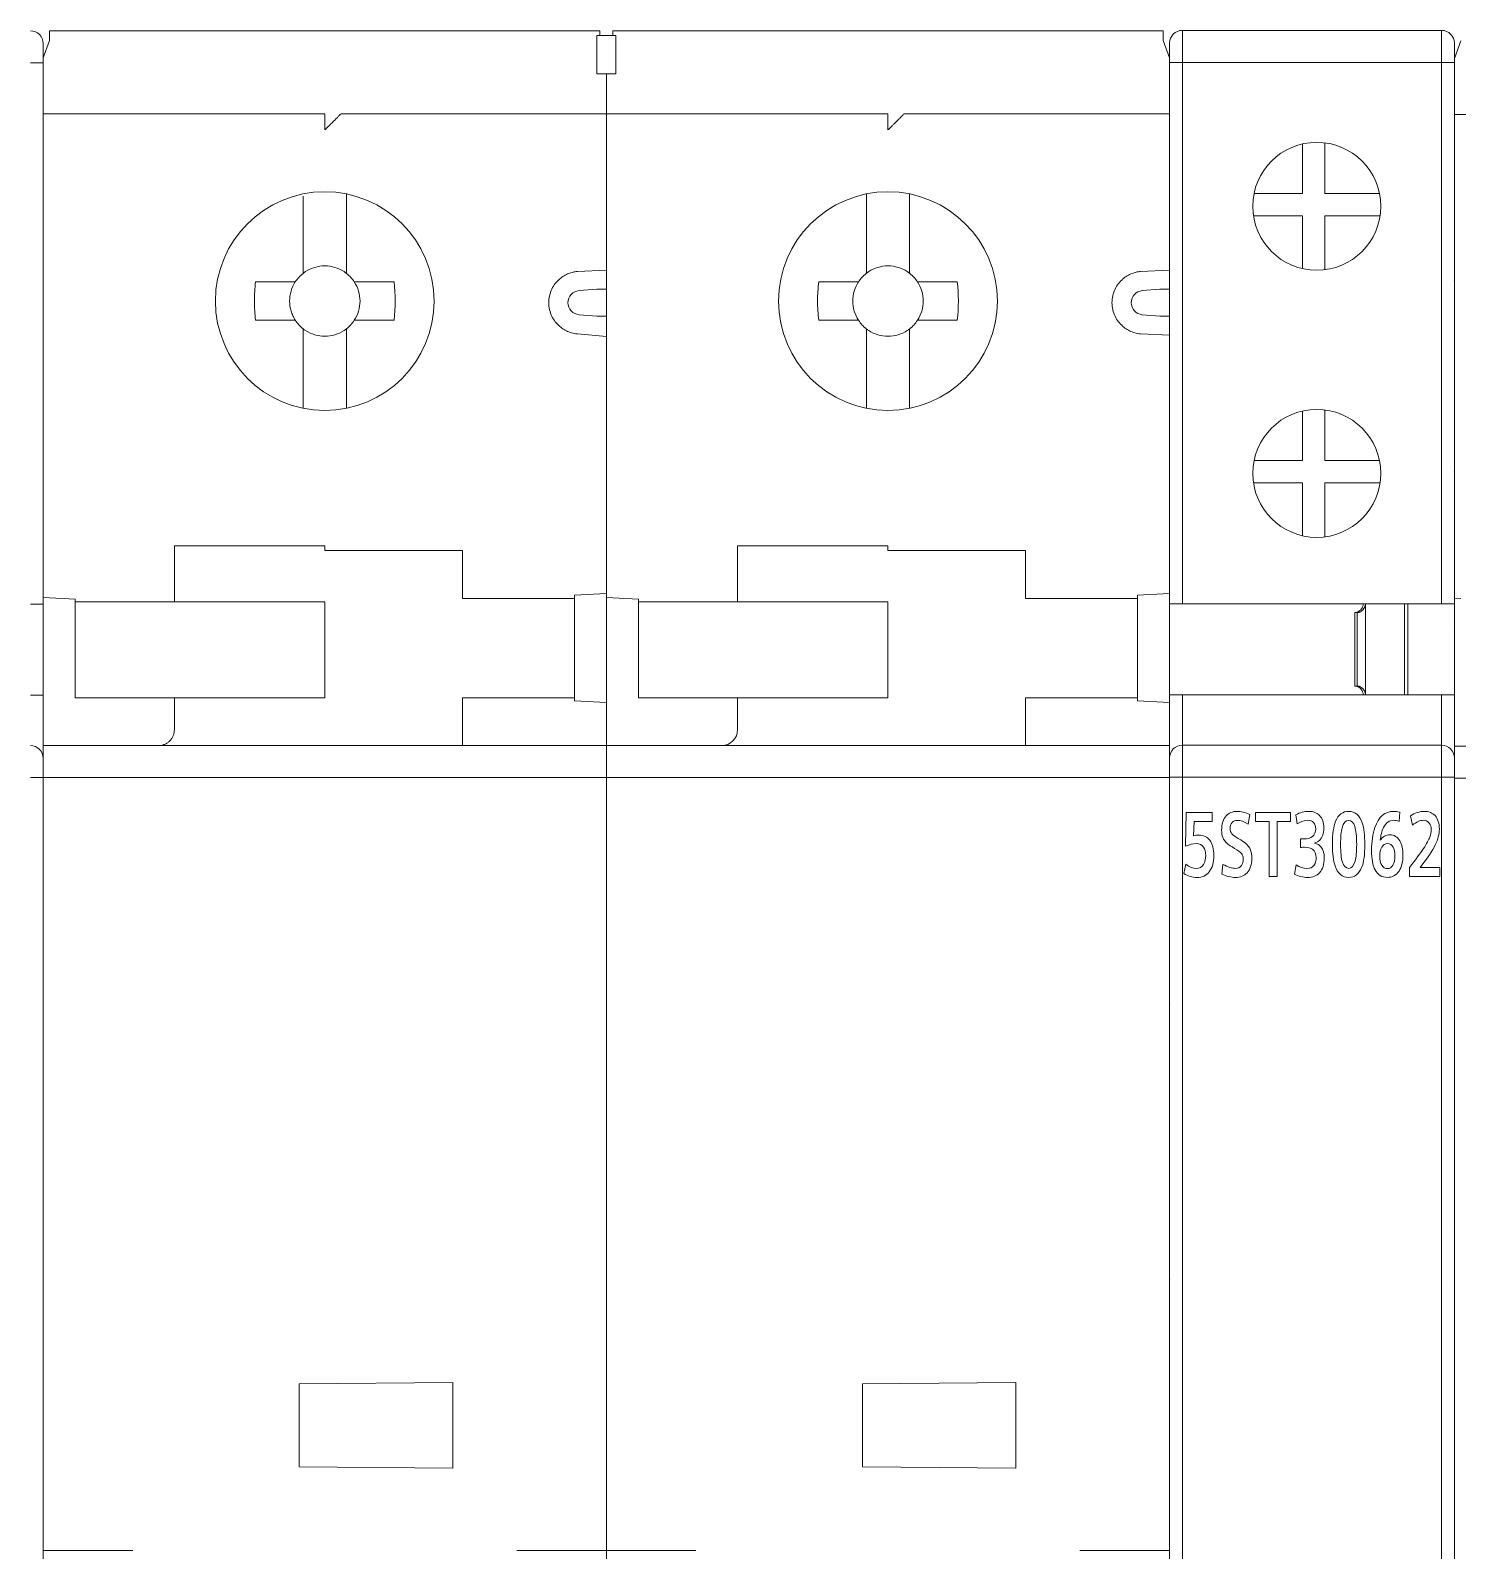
# Model space of a CAD drawing. Header units: millimetres. Extents: x 1359 to 3577, y 1336 to 3557.
# Drawn here: x 2600.48 to 2645.08, y 2729.83 to 2777.36 of the extents above; entities that cross this region are included whole.
import ezdxf

# ---------------------------------------------------------------- set-up
doc = ezdxf.new("R2010")
doc.units = ezdxf.units.MM
doc.layers.add('000-PI-Oprema', color=30, linetype='Continuous', lineweight=5)

msp = doc.modelspace()

# ---------------------------------------------------------------- linework, layer by layer
at = {"layer": '000-PI-Oprema', "color": 0, "lineweight": 0}
for p, q in [((2601.076, 2777.344), (2605.876, 2777.344)), ((2605.876, 2777.344), (2613.496, 2777.344)), ((2613.496, 2777.344), (2618.276, 2777.344)), ((2618.176, 2777.194), (2618.276, 2777.194)), ((2618.276, 2777.194), (2618.676, 2777.194)), ((2618.676, 2777.344), (2623.476, 2777.344)), ((2618.676, 2777.194), (2618.776, 2777.194)), ((2623.476, 2777.344), (2631.096, 2777.344)), ((2631.096, 2777.344), (2635.876, 2777.344)), ((2601.076, 2777.043), (2600.876, 2776.494)), ((2636.076, 2776.494), (2635.876, 2777.044)), ((2645.176, 2777.031), (2644.976, 2776.481)), ((2600.876, 2776.494), (2600.876, 2773.894)), ((2618.176, 2775.994), (2618.176, 2776.294)), ((2618.776, 2775.994), (2618.776, 2776.294)), ((2636.076, 2776.494), (2636.076, 2773.894)), ((2644.976, 2776.481), (2644.976, 2773.881)), ((2618.776, 2775.994), (2618.176, 2775.994)), ((2618.476, 2775.994), (2618.476, 2770.174)), ((2609.676, 2774.744), (2600.876, 2774.744)), ((2610.176, 2774.744), (2618.276, 2774.744)), ((2618.276, 2774.744), (2627.276, 2774.744)), ((2627.776, 2774.744), (2636.076, 2774.744)), ((2653.776, 2774.731), (2644.976, 2774.731)), ((2600.876, 2773.894), (2600.876, 2759.623)), ((2636.076, 2773.894), (2636.076, 2770.174)), ((2644.976, 2773.881), (2644.976, 2759.61)), ((2609.001, 2772.17), (2609.001, 2770.05)), ((2610.351, 2772.17), (2610.351, 2772.245)), ((2610.351, 2770.05), (2610.351, 2772.17)), ((2626.601, 2772.245), (2626.601, 2772.17)), ((2626.601, 2772.17), (2626.601, 2770.05)), ((2627.951, 2772.17), (2627.951, 2772.245)), ((2627.951, 2770.05), (2627.951, 2772.17)), ((2609.001, 2769.763), (2609.001, 2770.05)), ((2610.351, 2769.763), (2610.351, 2770.05)), ((2618.476, 2767.514), (2618.476, 2770.174)), ((2626.601, 2769.763), (2626.601, 2770.05)), ((2627.951, 2769.763), (2627.951, 2770.05)), ((2618.476, 2769.857), (2617.57, 2769.819)), ((2636.076, 2769.857), (2635.17, 2769.819)), ((2600.876, 2769.544), (2600.871, 2769.53)), ((2607.512, 2769.494), (2608.37, 2769.494)), ((2610.982, 2769.494), (2611.84, 2769.494)), ((2618.176, 2769.27), (2617.622, 2769.221)), ((2625.112, 2769.494), (2625.97, 2769.494)), ((2628.582, 2769.494), (2629.44, 2769.494)), ((2635.776, 2769.27), (2635.222, 2769.221)), ((2636.076, 2769.27), (2636.076, 2768.418)), ((2644.976, 2769.531), (2644.971, 2769.518)), ((2607.512, 2768.294), (2608.37, 2768.294)), ((2611.84, 2768.294), (2610.982, 2768.294)), ((2618.176, 2768.418), (2617.622, 2768.467)), ((2625.112, 2768.294), (2625.97, 2768.294)), ((2629.44, 2768.294), (2628.582, 2768.294)), ((2635.776, 2768.418), (2635.222, 2768.467)), ((2609.001, 2767.738), (2609.001, 2768.025)), ((2609.001, 2767.738), (2609.001, 2765.618)), ((2610.351, 2767.738), (2610.351, 2768.025)), ((2610.351, 2765.618), (2610.351, 2767.738)), ((2617.57, 2767.869), (2618.476, 2767.79)), ((2626.601, 2767.738), (2626.601, 2768.025)), ((2626.601, 2767.738), (2626.601, 2765.618)), ((2627.951, 2767.738), (2627.951, 2768.025)), ((2627.951, 2765.618), (2627.951, 2767.738)), ((2635.17, 2767.869), (2636.076, 2767.831)), ((2618.476, 2767.514), (2618.476, 2759.746)), ((2636.076, 2767.514), (2636.076, 2759.746)), ((2609.001, 2765.618), (2609.001, 2765.543)), ((2610.351, 2765.543), (2610.351, 2765.618)), ((2626.601, 2765.618), (2626.601, 2765.543)), ((2627.951, 2765.543), (2627.951, 2765.618)), ((2600.876, 2763.594), (2600.871, 2763.599)), ((2636.081, 2763.394), (2636.076, 2763.394)), ((2644.976, 2763.581), (2644.971, 2763.586)), ((2604.976, 2761.244), (2609.676, 2761.244)), ((2604.976, 2759.494), (2604.976, 2761.244)), ((2609.676, 2761.244), (2609.676, 2761.094)), ((2609.676, 2761.094), (2613.976, 2761.094)), ((2613.976, 2761.094), (2613.976, 2759.594)), ((2627.276, 2761.244), (2622.576, 2761.244)), ((2622.576, 2759.494), (2622.576, 2761.244)), ((2627.276, 2761.094), (2627.276, 2761.244)), ((2631.576, 2761.094), (2627.276, 2761.094)), ((2631.576, 2759.594), (2631.576, 2761.094)), ((2601.076, 2759.612), (2600.876, 2759.623)), ((2600.876, 2755.418), (2600.876, 2759.594)), ((2601.076, 2759.612), (2601.876, 2759.57)), ((2614.376, 2759.594), (2613.976, 2759.594)), ((2614.376, 2759.594), (2617.476, 2759.594)), ((2617.476, 2759.694), (2618.276, 2759.736)), ((2617.476, 2759.594), (2617.476, 2759.694)), ((2617.476, 2756.494), (2617.476, 2759.594)), ((2618.276, 2759.736), (2618.476, 2759.746)), ((2618.476, 2759.746), (2618.476, 2759.623)), ((2618.476, 2759.623), (2618.676, 2759.612)), ((2618.476, 2759.594), (2618.476, 2759.623)), ((2618.476, 2759.594), (2618.476, 2756.342)), ((2618.676, 2759.612), (2619.476, 2759.57)), ((2631.976, 2759.594), (2631.576, 2759.594)), ((2635.076, 2759.594), (2631.976, 2759.594)), ((2635.876, 2759.736), (2635.076, 2759.694)), ((2635.076, 2759.594), (2635.076, 2759.694)), ((2635.076, 2756.494), (2635.076, 2759.594)), ((2636.076, 2759.746), (2635.876, 2759.736)), ((2636.076, 2759.746), (2636.076, 2756.342)), ((2645.176, 2759.599), (2644.976, 2759.61)), ((2644.976, 2755.405), (2644.976, 2759.581)), ((2601.876, 2759.57), (2601.876, 2759.494)), ((2601.876, 2759.494), (2604.976, 2759.494)), ((2601.876, 2759.494), (2601.876, 2756.494)), ((2604.976, 2759.494), (2605.376, 2759.494)), ((2605.376, 2759.494), (2609.676, 2759.494)), ((2609.676, 2759.494), (2609.676, 2756.494)), ((2619.476, 2759.57), (2619.476, 2759.494)), ((2619.476, 2759.494), (2622.576, 2759.494)), ((2619.476, 2759.494), (2619.476, 2756.494)), ((2622.576, 2759.494), (2622.976, 2759.494)), ((2622.976, 2759.494), (2627.276, 2759.494)), ((2627.276, 2759.494), (2627.276, 2756.494)), ((2636.076, 2758.794), (2636.081, 2758.794)), ((2600.871, 2758.589), (2600.876, 2758.594)), ((2644.971, 2758.576), (2644.976, 2758.581)), ((2601.876, 2756.494), (2604.976, 2756.494)), ((2605.376, 2756.494), (2604.976, 2756.494)), ((2604.976, 2756.494), (2604.976, 2755.494)), ((2609.676, 2756.494), (2605.376, 2756.494)), ((2613.976, 2756.494), (2614.376, 2756.494)), ((2613.976, 2754.994), (2613.976, 2756.494)), ((2617.476, 2756.494), (2614.376, 2756.494)), ((2617.476, 2756.394), (2617.476, 2756.494)), ((2617.476, 2756.394), (2618.276, 2756.352)), ((2618.276, 2756.352), (2618.476, 2756.342)), ((2618.476, 2755.418), (2618.476, 2756.342)), ((2622.576, 2756.494), (2619.476, 2756.494)), ((2622.576, 2756.494), (2622.976, 2756.494)), ((2622.576, 2756.494), (2622.576, 2755.494)), ((2627.276, 2756.494), (2622.976, 2756.494)), ((2631.576, 2756.494), (2631.976, 2756.494)), ((2631.576, 2756.494), (2631.576, 2754.994)), ((2635.076, 2756.494), (2631.976, 2756.494)), ((2635.076, 2756.394), (2635.076, 2756.494)), ((2635.876, 2756.352), (2635.076, 2756.394)), ((2635.876, 2756.352), (2636.076, 2756.342)), ((2636.076, 2756.342), (2636.076, 2754.144)), ((2600.876, 2754.144), (2600.876, 2755.418)), ((2618.476, 2755.418), (2618.476, 2754.144)), ((2644.976, 2754.131), (2644.976, 2755.405)), ((2600.876, 2754.994), (2618.476, 2754.994)), ((2636.076, 2754.994), (2618.476, 2754.994)), ((2644.976, 2754.981), (2662.576, 2754.981)), ((2600.876, 2729.827), (2600.876, 2754.144)), ((2618.276, 2753.994), (2600.876, 2753.994)), ((2618.476, 2753.994), (2618.276, 2753.994)), ((2618.476, 2754.144), (2618.476, 2753.994)), ((2635.876, 2753.994), (2618.476, 2753.999)), ((2618.476, 2753.994), (2618.476, 2729.827)), ((2635.876, 2753.994), (2636.076, 2753.994)), ((2636.076, 2754.144), (2636.076, 2729.977)), ((2644.976, 2729.814), (2644.976, 2754.131)), ((2662.376, 2753.981), (2644.976, 2753.981)), ((2636.076, 2749.294), (2636.081, 2749.294)), ((2600.871, 2749.089), (2600.876, 2749.094)), ((2644.971, 2749.076), (2644.976, 2749.081)), ((2600.876, 2747.544), (2600.871, 2747.544)), ((2644.976, 2747.531), (2644.971, 2747.531)), ((2600.876, 2746.944), (2600.871, 2746.949)), ((2636.081, 2746.949), (2636.076, 2746.944)), ((2644.976, 2746.931), (2644.971, 2746.936)), ((2600.876, 2739.842), (2600.874, 2739.847)), ((2644.976, 2739.829), (2644.974, 2739.834)), ((2636.076, 2739.544), (2636.081, 2739.539)), ((2600.871, 2738.208), (2600.876, 2738.194)), ((2636.076, 2738.294), (2636.081, 2738.308)), ((2644.971, 2738.195), (2644.976, 2738.181)), ((2608.876, 2735.044), (2613.676, 2735.086)), ((2608.876, 2732.444), (2608.876, 2735.044)), ((2613.676, 2735.086), (2613.676, 2732.402)), ((2626.476, 2735.044), (2631.276, 2735.086)), ((2626.476, 2732.444), (2626.476, 2735.044)), ((2631.276, 2735.086), (2631.276, 2732.402)), ((2613.676, 2732.402), (2608.876, 2732.444)), ((2631.276, 2732.402), (2626.476, 2732.444)), ((2601.076, 2729.827), (2600.876, 2729.827)), ((2601.076, 2729.827), (2603.676, 2729.827)), ((2615.676, 2729.827), (2618.276, 2729.827)), ((2618.476, 2729.827), (2618.276, 2729.827)), ((2618.476, 2729.827), (2618.476, 2728.585)), ((2618.676, 2729.827), (2618.476, 2729.827)), ((2618.676, 2729.827), (2621.276, 2729.827)), ((2633.276, 2729.827), (2635.876, 2729.827)), ((2635.876, 2729.827), (2636.076, 2729.827))]:
    msp.add_line(p, q, dxfattribs=at)
at = {"layer": '000-PI-Oprema', "color": 0, "linetype": 'ByBlock', "lineweight": 0}
for p, q in [((2636.476, 2777.357), (2644.576, 2777.357)), ((2636.476, 2776.357), (2636.476, 2777.357)), ((2644.576, 2776.357), (2644.576, 2777.357)), ((2600.876, 2776.944), (2600.876, 2776.344)), ((2636.076, 2776.357), (2636.076, 2776.957)), ((2644.976, 2776.957), (2644.976, 2776.357)), ((2600.876, 2776.344), (2600.476, 2776.344)), ((2600.876, 2776.344), (2600.876, 2759.419)), ((2636.076, 2759.432), (2636.076, 2776.357)), ((2636.476, 2776.357), (2636.076, 2776.357)), ((2636.476, 2759.432), (2636.476, 2776.357)), ((2636.476, 2776.357), (2644.576, 2776.357)), ((2644.576, 2759.432), (2644.576, 2776.357)), ((2644.976, 2776.357), (2644.576, 2776.357)), ((2644.976, 2776.357), (2644.976, 2759.432)), ((2640.925, 2773.841), (2640.925, 2772.257)), ((2640.225, 2773.805), (2640.225, 2772.257)), ((2638.717, 2772.257), (2640.225, 2772.257)), ((2640.925, 2772.257), (2642.636, 2772.257)), ((2638.699, 2771.557), (2640.225, 2771.557)), ((2640.225, 2771.557), (2640.225, 2769.908)), ((2640.925, 2769.872), (2640.925, 2771.557)), ((2642.654, 2771.557), (2640.925, 2771.557)), ((2640.225, 2765.455), (2640.225, 2763.907)), ((2640.925, 2765.491), (2640.925, 2763.907)), ((2638.717, 2763.907), (2640.225, 2763.907)), ((2640.925, 2763.907), (2642.636, 2763.907)), ((2640.225, 2763.207), (2638.699, 2763.207)), ((2640.225, 2763.207), (2640.225, 2761.558)), ((2642.654, 2763.207), (2640.925, 2763.207)), ((2640.925, 2761.522), (2640.925, 2763.207)), ((2600.876, 2759.419), (2600.476, 2759.419)), ((2600.876, 2759.419), (2600.876, 2756.569)), ((2636.476, 2759.432), (2636.076, 2759.432)), ((2636.076, 2759.157), (2636.076, 2759.432)), ((2636.076, 2756.582), (2636.076, 2759.157)), ((2644.576, 2759.432), (2636.476, 2759.432)), ((2641.866, 2756.857), (2641.866, 2759.157)), ((2641.866, 2759.157), (2641.937, 2759.157)), ((2641.937, 2756.857), (2641.937, 2759.157)), ((2641.952, 2759.157), (2641.937, 2759.157)), ((2642.199, 2759.432), (2642.199, 2756.582)), ((2643.421, 2756.582), (2643.421, 2759.432)), ((2643.526, 2759.432), (2643.526, 2756.582)), ((2644.976, 2759.432), (2644.576, 2759.432)), ((2644.976, 2759.432), (2644.976, 2756.582)), ((2641.937, 2756.857), (2641.866, 2756.857)), ((2641.952, 2756.857), (2641.937, 2756.857)), ((2600.476, 2756.569), (2600.876, 2756.569)), ((2600.876, 2756.569), (2600.876, 2754.594)), ((2636.076, 2754.607), (2636.076, 2756.582)), ((2636.076, 2756.582), (2636.476, 2756.582)), ((2644.576, 2756.582), (2636.476, 2756.582)), ((2636.476, 2756.582), (2636.476, 2755.007)), ((2644.576, 2756.582), (2644.976, 2756.582)), ((2644.576, 2755.007), (2644.576, 2756.582)), ((2644.976, 2756.582), (2644.976, 2754.607)), ((2644.576, 2755.007), (2636.476, 2755.007)), ((2636.476, 2754.007), (2636.476, 2755.007)), ((2644.576, 2754.007), (2644.576, 2755.007)), ((2600.876, 2754.594), (2600.876, 2753.994)), ((2636.076, 2754.007), (2636.076, 2754.607)), ((2644.976, 2754.607), (2644.976, 2754.007)), ((2600.876, 2753.994), (2600.476, 2753.994)), ((2600.876, 2753.994), (2600.876, 2727.383)), ((2600.876, 2753.994), (2600.876, 2727.383)), ((2636.076, 2727.396), (2636.076, 2754.007)), ((2636.476, 2754.007), (2636.076, 2754.007)), ((2636.476, 2727.65), (2636.476, 2754.007)), ((2644.576, 2754.007), (2636.476, 2754.007)), ((2644.976, 2754.007), (2644.576, 2754.007)), ((2644.576, 2727.65), (2644.576, 2754.007)), ((2644.976, 2754.007), (2644.976, 2727.396)), ((2644.976, 2754.007), (2644.976, 2727.396)), ((2636.575, 2751.848), (2636.598, 2752.907)), ((2636.598, 2752.907), (2637.409, 2752.907)), ((2636.84, 2752.624), (2636.828, 2752.178)), ((2637.409, 2752.624), (2636.84, 2752.624)), ((2637.409, 2752.907), (2637.409, 2752.624)), ((2638.586, 2752.839), (2638.536, 2752.541)), ((2638.765, 2752.624), (2638.765, 2752.907)), ((2638.765, 2752.907), (2639.858, 2752.907)), ((2639.183, 2752.624), (2638.765, 2752.624)), ((2639.183, 2750.907), (2639.183, 2752.624)), ((2639.858, 2752.624), (2639.434, 2752.624)), ((2639.434, 2752.624), (2639.434, 2750.907)), ((2639.858, 2752.907), (2639.858, 2752.624)), ((2640.068, 2752.55), (2640.019, 2752.832)), ((2643.269, 2752.917), (2643.249, 2752.623)), ((2643.663, 2752.509), (2643.602, 2752.8)), ((2640.17, 2751.811), (2640.17, 2752.084)), ((2636.517, 2750.997), (2636.586, 2751.285)), ((2637.708, 2750.977), (2637.744, 2751.282)), ((2639.976, 2750.979), (2640.028, 2751.265)), ((2643.577, 2750.907), (2643.577, 2751.185)), ((2643.909, 2751.189), (2644.517, 2751.189)), ((2644.517, 2751.189), (2644.517, 2750.907)), ((2639.434, 2750.907), (2639.183, 2750.907)), ((2644.517, 2750.907), (2643.577, 2750.907))]:
    msp.add_line(p, q, dxfattribs=at)
for centre in [(2640.676, 2771.857), (2640.676, 2763.507)]:
    msp.add_circle(centre, 2, dxfattribs=at)
at = {"layer": '000-PI-Oprema', "color": 0, "lineweight": 0}
for centre in [(2609.676, 2768.894), (2627.276, 2768.894)]:
    msp.add_circle(centre, 3.418, dxfattribs=at)
at = {"layer": '000-PI-Oprema', "color": 0, "linetype": 'ByBlock', "lineweight": 0}
for centre, start, end in [((2600.476, 2776.944), 0, 90), ((2636.476, 2776.957), 90, 180), ((2644.576, 2776.957), 0, 90), ((2600.476, 2754.594), 0, 90), ((2636.476, 2754.607), 90, 180), ((2644.576, 2754.607), 0, 90)]:
    msp.add_arc(centre, 0.4, start, end, dxfattribs=at)
at = {"layer": '000-PI-Oprema', "color": 0, "lineweight": 0}
for centre, radius, start, end in [((2609.676, 2768.894), 1.1, 136.9319, 146.9443), ((2609.676, 2768.894), 1.1, 135, 136.9319), ((2609.676, 2768.894), 1.1, 123.0557, 133.0681), ((2609.676, 2768.894), 1.1, 46.9319, 56.9443), ((2609.676, 2768.894), 1.1, 45, 46.9319), ((2609.676, 2768.894), 1.1, 43.0681, 45), ((2609.676, 2768.894), 1.1, 33.0557, 43.0681), ((2627.276, 2768.894), 1.1, 136.9319, 146.9443), ((2627.276, 2768.894), 1.1, 135, 136.9319), ((2627.276, 2768.894), 1.1, 123.0557, 133.0681), ((2627.276, 2768.894), 1.1, 46.9319, 56.9443), ((2627.276, 2768.894), 1.1, 45, 46.9319), ((2627.276, 2768.894), 1.1, 43.0681, 45), ((2627.276, 2768.894), 1.1, 33.0557, 43.0681), ((2609.676, 2768.894), 1.1, 213.0557, 223.0681), ((2609.676, 2768.894), 1.1, 315, 316.9319), ((2609.676, 2768.894), 1.1, 316.9319, 326.9443), ((2627.276, 2768.894), 1.1, 213.0557, 223.0681), ((2627.276, 2768.894), 1.1, 315, 316.9319), ((2627.276, 2768.894), 1.1, 316.9319, 326.9443), ((2609.676, 2768.894), 1.1, 226.9319, 236.9443), ((2609.676, 2768.894), 1.1, 303.0557, 313.0681), ((2609.676, 2768.894), 1.1, 313.0681, 315), ((2627.276, 2768.894), 1.1, 226.9319, 236.9443), ((2627.276, 2768.894), 1.1, 303.0557, 313.0681), ((2627.276, 2768.894), 1.1, 313.0681, 315), ((2622.076, 2755.494), 0.5, 270, 0)]:
    msp.add_arc(centre, radius, start, end, dxfattribs=at)
for points, knots in [([(2601.076, 2777.043), (2601.076, 2777.069), (2601.076, 2777.124), (2601.076, 2777.199), (2601.076, 2777.265), (2601.076, 2777.31), (2601.076, 2777.339), (2601.076, 2777.342), (2601.076, 2777.344)], [0.2613825, 0.2613825, 0.2613825, 0.2613825, 0.3685854, 0.5000663, 0.6285535, 0.7600358, 0.8779631, 1, 1, 1, 1]), ([(2618.176, 2777.194), (2618.176, 2777.175), (2618.176, 2777.12), (2618.176, 2777.006), (2618.176, 2776.847), (2618.176, 2776.669), (2618.176, 2776.483), (2618.176, 2776.357), (2618.176, 2776.294)], [0.287427, 0.287427, 0.287427, 0.287427, 0.3699948, 0.5001298, 0.629921, 0.7600558, 0.879771, 1, 1, 1, 1]), ([(2618.276, 2777.194), (2618.276, 2777.195), (2618.276, 2777.251), (2618.276, 2777.318), (2618.276, 2777.335), (2618.276, 2777.344)], [0, 0, 0, 0, 0.010834, 0.505413, 1, 1, 1, 1]), ([(2618.676, 2777.344), (2618.676, 2777.335), (2618.676, 2777.318), (2618.676, 2777.251), (2618.676, 2777.195), (2618.676, 2777.194)], [0, 0, 0, 0, 0.494587, 0.989166, 1, 1, 1, 1]), ([(2618.776, 2777.194), (2618.776, 2777.145), (2618.776, 2777.08), (2618.776, 2776.816), (2618.776, 2776.556), (2618.776, 2776.294)], [0.2858647, 0.2858647, 0.2858647, 0.2858647, 0.5, 0.5, 1, 1, 1, 1]), ([(2635.876, 2777.044), (2635.876, 2777.101), (2635.876, 2777.153), (2635.876, 2777.29), (2635.876, 2777.344), (2635.876, 2777.344)], [0.262243, 0.262243, 0.262243, 0.262243, 0.5, 0.5, 1, 1, 1, 1]), ([(2609.676, 2774.744), (2609.676, 2774.743), (2609.676, 2774.741), (2609.676, 2774.729), (2609.676, 2774.706), (2609.676, 2774.665), (2609.676, 2774.6), (2609.676, 2774.521), (2609.676, 2774.432), (2609.676, 2774.339), (2609.676, 2774.276), (2609.676, 2774.244)], [0, 0, 0, 0, 0.080758, 0.160392, 0.240099, 0.368585, 0.500066, 0.628554, 0.760036, 0.877963, 1, 1, 1, 1]), ([(2610.176, 2774.744), (2610.176, 2774.743), (2610.174, 2774.742), (2610.165, 2774.733), (2610.15, 2774.718), (2610.129, 2774.697), (2610.102, 2774.67), (2610.069, 2774.636), (2610.022, 2774.589), (2609.955, 2774.523), (2609.874, 2774.441), (2609.779, 2774.347), (2609.714, 2774.282), (2609.676, 2774.244)], [0, 0, 0, 0, 0.056117, 0.113833, 0.173777, 0.236509, 0.302522, 0.372235, 0.446007, 0.56933, 0.712859, 0.83153, 1, 1, 1, 1]), ([(2627.276, 2774.244), (2627.276, 2774.375), (2627.276, 2774.505), (2627.276, 2774.69), (2627.276, 2774.744), (2627.276, 2774.744)], [0, 0, 0, 0, 0.5, 0.5, 1, 1, 1, 1]), ([(2627.276, 2774.244), (2627.298, 2774.266), (2627.342, 2774.309), (2627.406, 2774.373), (2627.477, 2774.445), (2627.554, 2774.521), (2627.63, 2774.597), (2627.693, 2774.661), (2627.74, 2774.707), (2627.771, 2774.738), (2627.774, 2774.742), (2627.776, 2774.744)], [0, 0, 0, 0, 0.097283, 0.192791, 0.287384, 0.42418, 0.554334, 0.675821, 0.789691, 0.896334, 1, 1, 1, 1]), ([(2636.076, 2770.173), (2636.076, 2770.172), (2636.076, 2770.171), (2636.076, 2770.157), (2636.076, 2770.136), (2636.076, 2770.096), (2636.076, 2770.027), (2636.076, 2769.914), (2636.076, 2769.776), (2636.076, 2769.618), (2636.076, 2769.448), (2636.076, 2769.329), (2636.076, 2769.27)], [0, 0, 0, 0, 0.062572, 0.124512, 0.186422, 0.248903, 0.373491, 0.498598, 0.623567, 0.749199, 0.874318, 1, 1, 1, 1]), ([(2610.276, 2769.816), (2610.099, 2769.931), (2609.888, 2769.994), (2609.465, 2769.994), (2609.254, 2769.931), (2609.076, 2769.816)], [0, 0, 0, 0, 0.5, 0.5, 1, 1, 1, 1]), ([(2617.57, 2767.869), (2617.539, 2767.872), (2617.479, 2767.879), (2617.39, 2767.9), (2617.279, 2767.937), (2617.15, 2768), (2617.005, 2768.105), (2616.873, 2768.243), (2616.764, 2768.421), (2616.692, 2768.623), (2616.668, 2768.844), (2616.692, 2769.064), (2616.764, 2769.267), (2616.873, 2769.444), (2617.004, 2769.583), (2617.15, 2769.688), (2617.293, 2769.757), (2617.434, 2769.802), (2617.524, 2769.813), (2617.57, 2769.819)], [0, 0, 0, 0, 0.031513, 0.062833, 0.094232, 0.152293, 0.210532, 0.279327, 0.348301, 0.424071, 0.50002, 0.57579, 0.651739, 0.720534, 0.789508, 0.84757, 0.905809, 0.95275, 1, 1, 1, 1]), ([(2627.876, 2769.816), (2627.699, 2769.931), (2627.488, 2769.994), (2627.065, 2769.994), (2626.854, 2769.931), (2626.676, 2769.816)], [0, 0, 0, 0, 0.5, 0.5, 1, 1, 1, 1]), ([(2635.17, 2767.869), (2635.139, 2767.872), (2635.079, 2767.879), (2634.99, 2767.9), (2634.879, 2767.937), (2634.75, 2768), (2634.605, 2768.105), (2634.473, 2768.243), (2634.364, 2768.421), (2634.292, 2768.623), (2634.268, 2768.844), (2634.292, 2769.064), (2634.364, 2769.267), (2634.473, 2769.444), (2634.604, 2769.583), (2634.75, 2769.688), (2634.893, 2769.757), (2635.034, 2769.802), (2635.124, 2769.813), (2635.17, 2769.819)], [0, 0, 0, 0, 0.031513, 0.062833, 0.094232, 0.152293, 0.210532, 0.279327, 0.348301, 0.424071, 0.50002, 0.57579, 0.651739, 0.720534, 0.789508, 0.84757, 0.905809, 0.95275, 1, 1, 1, 1]), ([(2607.512, 2769.494), (2607.488, 2769.295), (2607.464, 2768.894), (2607.488, 2768.493), (2607.513, 2768.294), (2607.512, 2768.294)], [-0.000008, -0.000008, -0.000008, -0.000008, 0.499992, 0.999992, 1, 1, 1, 1]), ([(2610.982, 2769.494), (2610.915, 2769.494), (2610.79, 2769.494), (2610.659, 2769.494), (2610.598, 2769.494)], [0, 0, 0, 0, 0.54278, 1, 1, 1, 1]), ([(2617.622, 2768.467), (2617.529, 2768.475), (2617.439, 2768.519), (2617.313, 2768.657), (2617.276, 2768.75), (2617.276, 2768.938), (2617.313, 2769.031), (2617.439, 2769.169), (2617.529, 2769.213), (2617.622, 2769.221)], [0, 0, 0, 0, 0.25, 0.25, 0.5, 0.5, 0.75, 0.75, 1, 1, 1, 1]), ([(2618.476, 2769.27), (2618.476, 2769.27), (2618.444, 2769.27), (2618.333, 2769.27), (2618.255, 2769.27), (2618.176, 2769.27)], [0, 0, 0, 0, 0.5, 0.5, 1, 1, 1, 1]), ([(2625.112, 2769.494), (2625.088, 2769.295), (2625.064, 2768.894), (2625.088, 2768.493), (2625.113, 2768.294), (2625.112, 2768.294)], [0, 0, 0, 0, 0.5, 1, 1.000008, 1.000008, 1.000008, 1.000008]), ([(2628.582, 2769.494), (2628.515, 2769.494), (2628.39, 2769.494), (2628.259, 2769.494), (2628.198, 2769.494)], [0, 0, 0, 0, 0.54278, 1, 1, 1, 1]), ([(2635.222, 2768.467), (2635.129, 2768.475), (2635.039, 2768.519), (2634.913, 2768.657), (2634.876, 2768.75), (2634.876, 2768.938), (2634.913, 2769.031), (2635.039, 2769.169), (2635.129, 2769.213), (2635.222, 2769.221)], [0, 0, 0, 0, 0.25, 0.25, 0.5, 0.5, 0.75, 0.75, 1, 1, 1, 1]), ([(2636.076, 2769.27), (2636.076, 2769.27), (2636.044, 2769.27), (2635.933, 2769.27), (2635.855, 2769.27), (2635.776, 2769.27)], [0, 0, 0, 0, 0.5, 0.5, 1, 1, 1, 1]), ([(2608.754, 2768.294), (2608.756, 2768.295), (2608.754, 2768.294), (2608.754, 2768.294), (2608.754, 2768.294), (2608.754, 2768.295), (2608.754, 2768.295), (2608.753, 2768.296), (2608.751, 2768.299), (2608.748, 2768.304), (2608.742, 2768.314), (2608.73, 2768.333), (2608.707, 2768.373), (2608.665, 2768.456), (2608.6, 2768.63), (2608.576, 2768.788), (2608.576, 2768.894)], [0, 0, 0, 0, 0.000244, 0.000244, 0.000488, 0.000977, 0.001953, 0.003906, 0.007813, 0.015625, 0.03125, 0.0625, 0.125, 0.25, 0.5, 1, 1, 1, 1]), ([(2626.354, 2768.294), (2626.354, 2768.294), (2626.239, 2768.471), (2626.176, 2768.683), (2626.176, 2768.894)], [0, 0, 0, 0, 0.0000079, 0.5000079, 0.5000079, 0.5000079, 0.5000079]), ([(2608.37, 2768.294), (2608.438, 2768.294), (2608.562, 2768.294), (2608.694, 2768.294), (2608.754, 2768.294)], [0, 0, 0, 0, 0.54278, 1, 1, 1, 1]), ([(2610.982, 2768.294), (2610.915, 2768.294), (2610.791, 2768.294), (2610.659, 2768.294), (2610.598, 2768.294)], [0, 0, 0, 0, 0.540007, 1, 1, 1, 1]), ([(2618.476, 2768.418), (2618.476, 2768.418), (2618.447, 2768.418), (2618.33, 2768.418), (2618.247, 2768.418), (2618.176, 2768.418)], [0, 0, 0, 0, 0.5, 0.5, 1, 1, 1, 1]), ([(2625.97, 2768.294), (2626.038, 2768.294), (2626.162, 2768.294), (2626.294, 2768.294), (2626.354, 2768.294)], [0, 0, 0, 0, 0.54278, 1, 1, 1, 1]), ([(2628.582, 2768.294), (2628.515, 2768.294), (2628.391, 2768.294), (2628.259, 2768.294), (2628.198, 2768.294)], [0, 0, 0, 0, 0.540007, 1, 1, 1, 1]), ([(2636.076, 2768.418), (2636.076, 2768.418), (2636.047, 2768.418), (2635.93, 2768.418), (2635.847, 2768.418), (2635.776, 2768.418)], [0, 0, 0, 0, 0.5, 0.5, 1, 1, 1, 1]), ([(2636.076, 2768.418), (2636.076, 2768.388), (2636.076, 2768.329), (2636.076, 2768.241), (2636.076, 2768.155), (2636.076, 2768.044), (2636.076, 2767.912), (2636.076, 2767.775), (2636.076, 2767.661), (2636.076, 2767.578), (2636.076, 2767.525), (2636.076, 2767.518), (2636.076, 2767.515)], [0, 0, 0, 0, 0.06314, 0.125631, 0.188079, 0.251095, 0.376332, 0.501694, 0.62641, 0.751388, 0.875439, 1, 1, 1, 1]), ([(2609.076, 2767.972), (2609.254, 2767.857), (2609.465, 2767.794), (2609.888, 2767.794), (2610.099, 2767.857), (2610.276, 2767.972)], [0, 0, 0, 0, 0.5, 0.5, 1, 1, 1, 1]), ([(2626.676, 2767.972), (2626.854, 2767.857), (2627.065, 2767.794), (2627.488, 2767.794), (2627.699, 2767.857), (2627.876, 2767.972)], [0, 0, 0, 0, 0.5, 0.5, 1, 1, 1, 1]), ([(2604.476, 2754.994), (2604.497, 2754.995), (2604.534, 2754.996), (2604.587, 2755.006), (2604.63, 2755.018), (2604.687, 2755.039), (2604.755, 2755.075), (2604.832, 2755.138), (2604.894, 2755.214), (2604.941, 2755.303), (2604.971, 2755.397), (2604.974, 2755.462), (2604.976, 2755.494)], [0, 0, 0, 0, 0.090538, 0.168629, 0.234274, 0.28748, 0.430983, 0.554467, 0.680811, 0.79553, 0.900937, 1, 1, 1, 1]), ([(2618.476, 2754.094), (2618.476, 2754.09), (2618.476, 2754.084), (2618.476, 2754.016), (2618.476, 2753.999)], [0, 0, 0, 0, 0.751055, 1, 1, 1, 1]), ([(2636.076, 2754.144), (2636.076, 2754.143), (2636.076, 2754.141), (2636.076, 2754.125), (2636.076, 2754.097), (2636.076, 2754.053), (2636.076, 2754.014), (2636.076, 2753.994)], [0, 0, 0, 0, 0.169382, 0.332374, 0.500748, 0.7482, 1, 1, 1, 1])]:
    msp.add_open_spline(points, degree=3, knots=knots, dxfattribs=at)
for points in [[(2608.898, 2769.672), (2608.907, 2769.681), (2608.916, 2769.689), (2608.925, 2769.698)], [(2626.498, 2769.672), (2626.507, 2769.681), (2626.516, 2769.689), (2626.525, 2769.698)], [(2608.754, 2769.494), (2608.62, 2769.494), (2608.494, 2769.494), (2608.37, 2769.494)], [(2608.576, 2768.894), (2608.576, 2769.105), (2608.639, 2769.317), (2608.754, 2769.494)], [(2610.776, 2768.894), (2610.776, 2769.106), (2610.714, 2769.317), (2610.598, 2769.494)], [(2611.84, 2768.294), (2611.888, 2768.692), (2611.888, 2769.096), (2611.84, 2769.494)], [(2626.354, 2769.494), (2626.22, 2769.494), (2626.094, 2769.494), (2625.97, 2769.494)], [(2626.176, 2768.894), (2626.176, 2769.105), (2626.239, 2769.317), (2626.354, 2769.494)], [(2628.376, 2768.894), (2628.376, 2769.106), (2628.314, 2769.317), (2628.198, 2769.494)], [(2629.44, 2768.294), (2629.488, 2768.692), (2629.488, 2769.096), (2629.44, 2769.494)], [(2610.598, 2768.294), (2610.714, 2768.471), (2610.776, 2768.682), (2610.776, 2768.894)], [(2628.198, 2768.294), (2628.314, 2768.471), (2628.376, 2768.682), (2628.376, 2768.894)], [(2608.898, 2768.116), (2608.89, 2768.125), (2608.881, 2768.134), (2608.873, 2768.143)], [(2626.498, 2768.116), (2626.49, 2768.125), (2626.481, 2768.134), (2626.473, 2768.143)], [(2608.925, 2768.09), (2608.916, 2768.099), (2608.907, 2768.107), (2608.898, 2768.116)], [(2626.525, 2768.09), (2626.516, 2768.099), (2626.507, 2768.107), (2626.498, 2768.116)]]:
    msp.add_open_spline(points, degree=3, dxfattribs=at)
at = {"layer": '000-PI-Oprema', "color": 0, "linetype": 'ByBlock', "lineweight": 0}
for points, knots in [([(2641.872, 2759.157), (2641.892, 2759.157), (2641.933, 2759.163), (2641.994, 2759.192), (2642.05, 2759.24), (2642.094, 2759.302), (2642.121, 2759.367), (2642.129, 2759.413), (2642.13, 2759.432)], [0, 0, 0, 0, 0.175589, 0.351177, 0.526766, 0.702354, 0.877943, 1, 1, 1, 1]), ([(2642.198, 2759.432), (2642.197, 2759.419), (2642.196, 2759.407), (2642.192, 2759.386), (2642.189, 2759.376), (2642.183, 2759.356), (2642.18, 2759.346), (2642.169, 2759.318), (2642.16, 2759.3), (2642.144, 2759.275), (2642.138, 2759.267), (2642.126, 2759.252), (2642.113, 2759.237), (2642.1, 2759.224), (2642.086, 2759.212), (2642.079, 2759.206), (2642.058, 2759.191), (2642.044, 2759.182), (2642.022, 2759.172), (2642.015, 2759.169), (2642.001, 2759.164), (2641.995, 2759.163), (2641.975, 2759.158), (2641.963, 2759.157), (2641.952, 2759.157)], [0, 0, 0, 0, 0.078296, 0.078296, 0.144132, 0.144132, 0.209968, 0.209968, 0.34164, 0.34164, 0.407476, 0.407476, 0.473312, 0.539148, 0.539148, 0.604984, 0.604984, 0.736656, 0.736656, 0.802492, 0.802492, 0.868328, 0.868328, 1, 1, 1, 1]), ([(2642.13, 2756.582), (2642.129, 2756.601), (2642.121, 2756.646), (2642.094, 2756.712), (2642.05, 2756.774), (2641.994, 2756.821), (2641.933, 2756.85), (2641.892, 2756.857), (2641.872, 2756.857)], [0, 0, 0, 0, 0.122057, 0.297646, 0.473234, 0.648823, 0.824411, 1, 1, 1, 1]), ([(2641.952, 2756.857), (2641.963, 2756.857), (2641.975, 2756.855), (2641.995, 2756.851), (2642.001, 2756.849), (2642.015, 2756.844), (2642.022, 2756.841), (2642.044, 2756.831), (2642.058, 2756.823), (2642.079, 2756.807), (2642.086, 2756.801), (2642.1, 2756.789), (2642.113, 2756.776), (2642.126, 2756.762), (2642.138, 2756.746), (2642.144, 2756.738), (2642.16, 2756.713), (2642.169, 2756.695), (2642.18, 2756.667), (2642.183, 2756.657), (2642.189, 2756.638), (2642.192, 2756.628), (2642.196, 2756.606), (2642.197, 2756.594), (2642.198, 2756.582)], [0, 0, 0, 0, 0.131674, 0.131674, 0.197511, 0.197511, 0.263348, 0.263348, 0.395022, 0.395022, 0.460859, 0.460859, 0.526697, 0.592534, 0.592534, 0.658371, 0.658371, 0.790045, 0.790045, 0.855882, 0.855882, 0.921719, 0.921719, 1, 1, 1, 1]), ([(2637.739, 2752.125), (2637.715, 2752.19), (2637.703, 2752.265), (2637.703, 2752.543), (2637.752, 2752.693), (2637.931, 2752.893), (2638.043, 2752.939), (2638.303, 2752.939), (2638.436, 2752.906), (2638.586, 2752.839)], [0, 0, 0, 0, 0.147499, 0.147499, 0.478915, 0.478915, 0.764253, 0.764253, 1, 1, 1, 1]), ([(2640.019, 2752.832), (2640.151, 2752.903), (2640.287, 2752.939), (2640.572, 2752.939), (2640.684, 2752.895), (2640.852, 2752.719), (2640.895, 2752.59), (2640.895, 2752.253), (2640.852, 2752.125), (2640.767, 2752.038)], [0, 0, 0, 0, 0.239001, 0.239001, 0.484461, 0.484461, 0.74061, 0.74061, 1, 1, 1, 1]), ([(2641.247, 2751.232), (2641.193, 2751.395), (2641.166, 2751.619), (2641.166, 2752.227), (2641.199, 2752.467), (2641.349, 2752.836), (2641.487, 2752.939), (2641.876, 2752.939), (2642.016, 2752.818), (2642.151, 2752.419), (2642.176, 2752.195), (2642.176, 2751.588), (2642.144, 2751.348), (2641.994, 2750.978), (2641.858, 2750.874), (2641.47, 2750.874), (2641.326, 2750.995), (2641.247, 2751.232)], [0, 0, 0, 0, 0.102607, 0.102607, 0.215344, 0.215344, 0.359602, 0.359602, 0.508449, 0.508449, 0.605424, 0.605424, 0.712738, 0.712738, 0.850747, 0.850747, 1, 1, 1, 1]), ([(2642.661, 2752.034), (2642.74, 2752.149), (2642.839, 2752.207), (2643.092, 2752.207), (2643.196, 2752.142), (2643.337, 2751.905), (2643.369, 2751.758), (2643.369, 2751.365), (2643.328, 2751.199), (2643.158, 2750.941), (2643.037, 2750.874), (2642.71, 2750.874), (2642.583, 2750.953), (2642.426, 2751.253), (2642.388, 2751.454), (2642.388, 2751.992), (2642.423, 2752.233), (2642.605, 2752.772), (2642.8, 2752.939), (2643.127, 2752.939), (2643.19, 2752.932), (2643.269, 2752.917)], [0, 0, 0, 0, 0.089461, 0.089461, 0.19129, 0.19129, 0.276772, 0.276772, 0.371724, 0.371724, 0.473605, 0.473605, 0.585698, 0.585698, 0.686027, 0.686027, 0.793303, 0.793303, 0.969646, 0.969646, 1, 1, 1, 1]), ([(2643.602, 2752.8), (2643.744, 2752.893), (2643.889, 2752.939), (2644.177, 2752.939), (2644.289, 2752.895), (2644.461, 2752.707), (2644.506, 2752.567), (2644.506, 2752.221), (2644.464, 2752.057), (2644.289, 2751.711), (2644.132, 2751.477), (2643.909, 2751.189)], [0, 0, 0, 0, 0.197997, 0.197997, 0.390323, 0.390323, 0.600635, 0.600635, 0.791326, 0.791326, 1, 1, 1, 1]), ([(2638.03, 2752.589), (2637.987, 2752.542), (2637.966, 2752.48), (2637.966, 2752.339), (2637.984, 2752.285), (2638.02, 2752.241)], [0, 0, 0, 0, 0.539326, 0.539326, 1, 1, 1, 1]), ([(2638.536, 2752.541), (2638.403, 2752.618), (2638.289, 2752.657), (2638.125, 2752.657), (2638.07, 2752.635), (2638.03, 2752.589)], [0, 0, 0, 0, 0.576744, 0.576744, 1, 1, 1, 1]), ([(2640.578, 2752.588), (2640.536, 2752.636), (2640.475, 2752.66), (2640.304, 2752.66), (2640.195, 2752.623), (2640.068, 2752.55)], [0, 0, 0, 0, 0.463252, 0.463252, 1, 1, 1, 1]), ([(2640.17, 2752.084), (2640.206, 2752.079), (2640.238, 2752.077), (2640.391, 2752.077), (2640.483, 2752.102), (2640.608, 2752.211), (2640.642, 2752.289), (2640.642, 2752.473), (2640.62, 2752.539), (2640.578, 2752.588)], [0, 0, 0, 0, 0.066415, 0.066415, 0.367554, 0.367554, 0.712028, 0.712028, 1, 1, 1, 1]), ([(2641.874, 2751.384), (2641.907, 2751.503), (2641.923, 2751.676), (2641.923, 2752.161), (2641.904, 2752.345), (2641.823, 2752.592), (2641.757, 2752.657), (2641.576, 2752.657), (2641.509, 2752.58), (2641.436, 2752.312), (2641.42, 2752.139), (2641.42, 2751.653), (2641.439, 2751.468), (2641.521, 2751.222), (2641.586, 2751.157), (2641.765, 2751.157), (2641.833, 2751.234), (2641.874, 2751.384)], [0, 0, 0, 0, 0.111532, 0.111532, 0.232718, 0.232718, 0.368116, 0.368116, 0.509326, 0.509326, 0.615302, 0.615302, 0.730693, 0.730693, 0.859368, 0.859368, 1, 1, 1, 1]), ([(2643.249, 2752.623), (2643.182, 2752.648), (2643.126, 2752.66), (2642.942, 2752.66), (2642.833, 2752.584), (2642.705, 2752.323), (2642.673, 2752.19), (2642.661, 2752.034)], [0, 0, 0, 0, 0.154498, 0.154498, 0.648893, 0.648893, 1, 1, 1, 1]), ([(2643.577, 2751.185), (2643.767, 2751.428), (2643.912, 2751.626), (2644.112, 2751.933), (2644.178, 2752.052), (2644.238, 2752.216), (2644.253, 2752.293), (2644.253, 2752.453), (2644.231, 2752.522), (2644.189, 2752.574)], [0, 0, 0, 0, 0.241599, 0.241599, 0.48433, 0.48433, 0.720892, 0.720892, 1, 1, 1, 1]), ([(2644.189, 2752.574), (2644.141, 2752.631), (2644.08, 2752.66), (2643.907, 2752.66), (2643.793, 2752.61), (2643.663, 2752.509)], [0, 0, 0, 0, 0.421978, 0.421978, 1, 1, 1, 1]), ([(2636.828, 2752.178), (2636.881, 2752.193), (2636.933, 2752.199), (2637.135, 2752.199), (2637.252, 2752.145), (2637.419, 2751.922), (2637.461, 2751.763), (2637.461, 2751.344), (2637.412, 2751.173), (2637.226, 2750.932), (2637.098, 2750.874), (2636.782, 2750.874), (2636.643, 2750.915), (2636.517, 2750.997)], [0, 0, 0, 0, 0.060999, 0.060999, 0.245846, 0.245846, 0.438646, 0.438646, 0.644032, 0.644032, 0.829922, 0.829922, 1, 1, 1, 1]), ([(2638.02, 2752.241), (2638.054, 2752.199), (2638.122, 2752.148), (2638.331, 2752.028), (2638.405, 2751.982), (2638.524, 2751.884), (2638.578, 2751.809), (2638.632, 2751.651), (2638.645, 2751.568), (2638.645, 2751.276), (2638.596, 2751.123), (2638.41, 2750.921), (2638.289, 2750.874), (2637.996, 2750.874), (2637.853, 2750.908), (2637.708, 2750.977)], [0, 0, 0, 0, 0.06591, 0.06591, 0.134283, 0.134283, 0.266631, 0.266631, 0.375393, 0.375393, 0.604525, 0.604525, 0.8097, 0.8097, 1, 1, 1, 1]), ([(2636.586, 2751.285), (2636.7, 2751.197), (2636.807, 2751.154), (2637.009, 2751.154), (2637.084, 2751.197), (2637.184, 2751.358), (2637.208, 2751.452), (2637.208, 2751.673), (2637.184, 2751.759), (2637.086, 2751.894), (2637.008, 2751.93), (2636.81, 2751.93), (2636.701, 2751.903), (2636.575, 2751.848)], [0, 0, 0, 0, 0.183777, 0.183777, 0.364802, 0.364802, 0.526509, 0.526509, 0.682114, 0.682114, 0.849904, 0.849904, 1, 1, 1, 1]), ([(2637.744, 2751.282), (2637.897, 2751.198), (2638.026, 2751.157), (2638.214, 2751.157), (2638.276, 2751.186), (2638.36, 2751.297), (2638.38, 2751.365), (2638.38, 2751.522), (2638.362, 2751.581), (2638.325, 2751.624)], [0, 0, 0, 0, 0.317436, 0.317436, 0.566113, 0.566113, 0.793249, 0.793249, 1, 1, 1, 1]), ([(2638.325, 2751.624), (2638.292, 2751.662), (2638.217, 2751.715), (2637.997, 2751.845), (2637.927, 2751.89), (2637.893, 2751.919)], [0, 0, 0, 0, 0.523034, 0.523034, 1, 1, 1, 1]), ([(2640.601, 2751.948), (2640.696, 2751.928), (2640.768, 2751.887), (2640.879, 2751.739), (2640.91, 2751.624), (2640.91, 2751.285), (2640.861, 2751.133), (2640.675, 2750.923), (2640.55, 2750.873), (2640.243, 2750.873), (2640.106, 2750.908), (2639.976, 2750.979)], [0, 0, 0, 0, 0.141634, 0.141634, 0.328912, 0.328912, 0.577481, 0.577481, 0.802092, 0.802092, 1, 1, 1, 1]), ([(2640.028, 2751.265), (2640.144, 2751.19), (2640.258, 2751.152), (2640.471, 2751.152), (2640.545, 2751.188), (2640.636, 2751.322), (2640.657, 2751.398), (2640.657, 2751.61), (2640.619, 2751.698), (2640.487, 2751.796), (2640.402, 2751.817), (2640.259, 2751.817), (2640.219, 2751.815), (2640.17, 2751.811)], [0, 0, 0, 0, 0.211724, 0.211724, 0.403351, 0.403351, 0.56896, 0.56896, 0.788487, 0.788487, 0.955678, 0.955678, 1, 1, 1, 1]), ([(2642.707, 2751.815), (2642.665, 2751.745), (2642.645, 2751.653), (2642.645, 2751.419), (2642.667, 2751.323), (2642.71, 2751.254)], [0, 0, 0, 0, 0.4819, 0.4819, 1, 1, 1, 1]), ([(2642.71, 2751.254), (2642.754, 2751.184), (2642.812, 2751.148), (2642.954, 2751.148), (2643.011, 2751.185), (2643.096, 2751.331), (2643.116, 2751.426), (2643.116, 2751.661), (2643.098, 2751.752), (2643.019, 2751.894), (2642.961, 2751.932), (2642.813, 2751.932), (2642.753, 2751.892), (2642.707, 2751.815)], [0, 0, 0, 0, 0.167151, 0.167151, 0.337013, 0.337013, 0.499217, 0.499217, 0.654961, 0.654961, 0.829259, 0.829259, 1, 1, 1, 1])]:
    msp.add_open_spline(points, degree=3, knots=knots, dxfattribs=at)
for points in [[(2637.893, 2751.919), (2637.819, 2751.978), (2637.768, 2752.047), (2637.739, 2752.125)], [(2640.767, 2752.038), (2640.727, 2751.996), (2640.671, 2751.966), (2640.601, 2751.948)]]:
    msp.add_open_spline(points, degree=3, dxfattribs=at)

doc.saveas('drawing.dxf')
